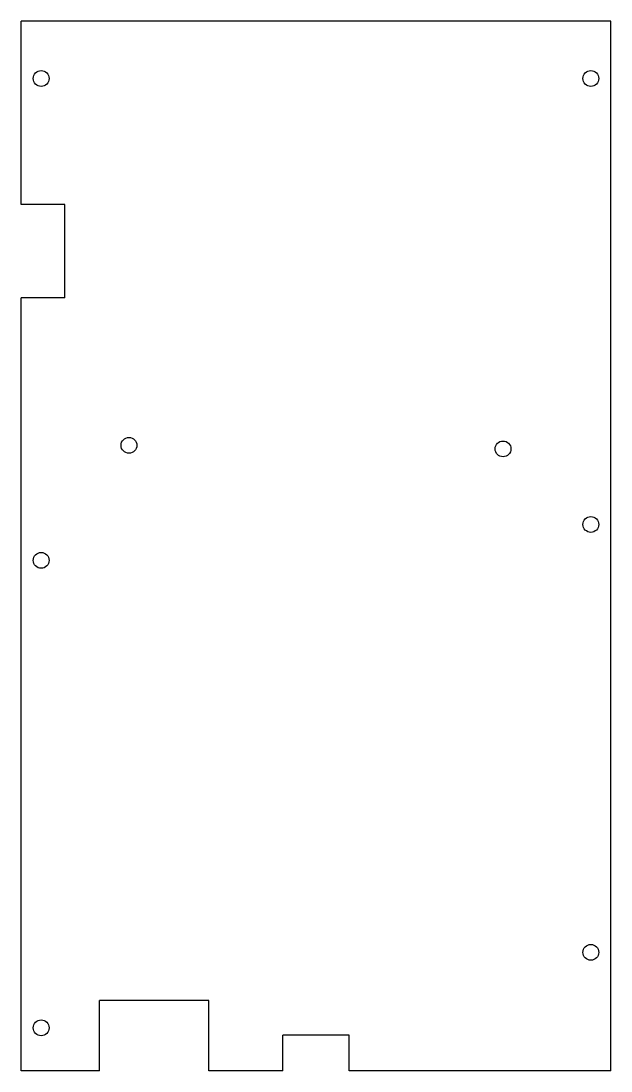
# Model space of a CAD drawing. Header units: millimetres. Extents: x -41 to 41, y 2 to 148.
import ezdxf

# ---------------------------------------------------------------- set-up
doc = ezdxf.new("R2010")
doc.units = ezdxf.units.MM

msp = doc.modelspace()

# ---------------------------------------------------------------- linework, layer by layer
for p, q in [((-41, 122.5), (-41, 148)), ((41, 148), (-41, 148)), ((41, 2), (41, 148)), ((-34.9, 122.5), (-41, 122.5)), ((-34.9, 109.5), (-34.9, 122.5)), ((-41, 2), (-41, 109.5)), ((-34.9, 109.5), (-41, 109.5)), ((-14.9, 11.8), (-30.1, 11.8)), ((-30.1, 2), (-30.1, 11.8)), ((-14.9, 2), (-14.9, 11.8)), ((4.6, 7), (-4.6, 7)), ((-4.6, 2), (-4.6, 7)), ((4.6, 2), (4.6, 7)), ((-30.1, 2), (-41, 2)), ((-4.6, 2), (-14.9, 2)), ((41, 2), (4.6, 2))]:
    msp.add_line(p, q)
for centre in [(-38.2, 140), (38.2, 140), (-26, 89), (26, 88.5), (38.2, 78), (-38.2, 73), (38.2, 18.5), (-38.2, 8)]:
    msp.add_circle(centre, 1.1)

doc.saveas('drawing.dxf')
